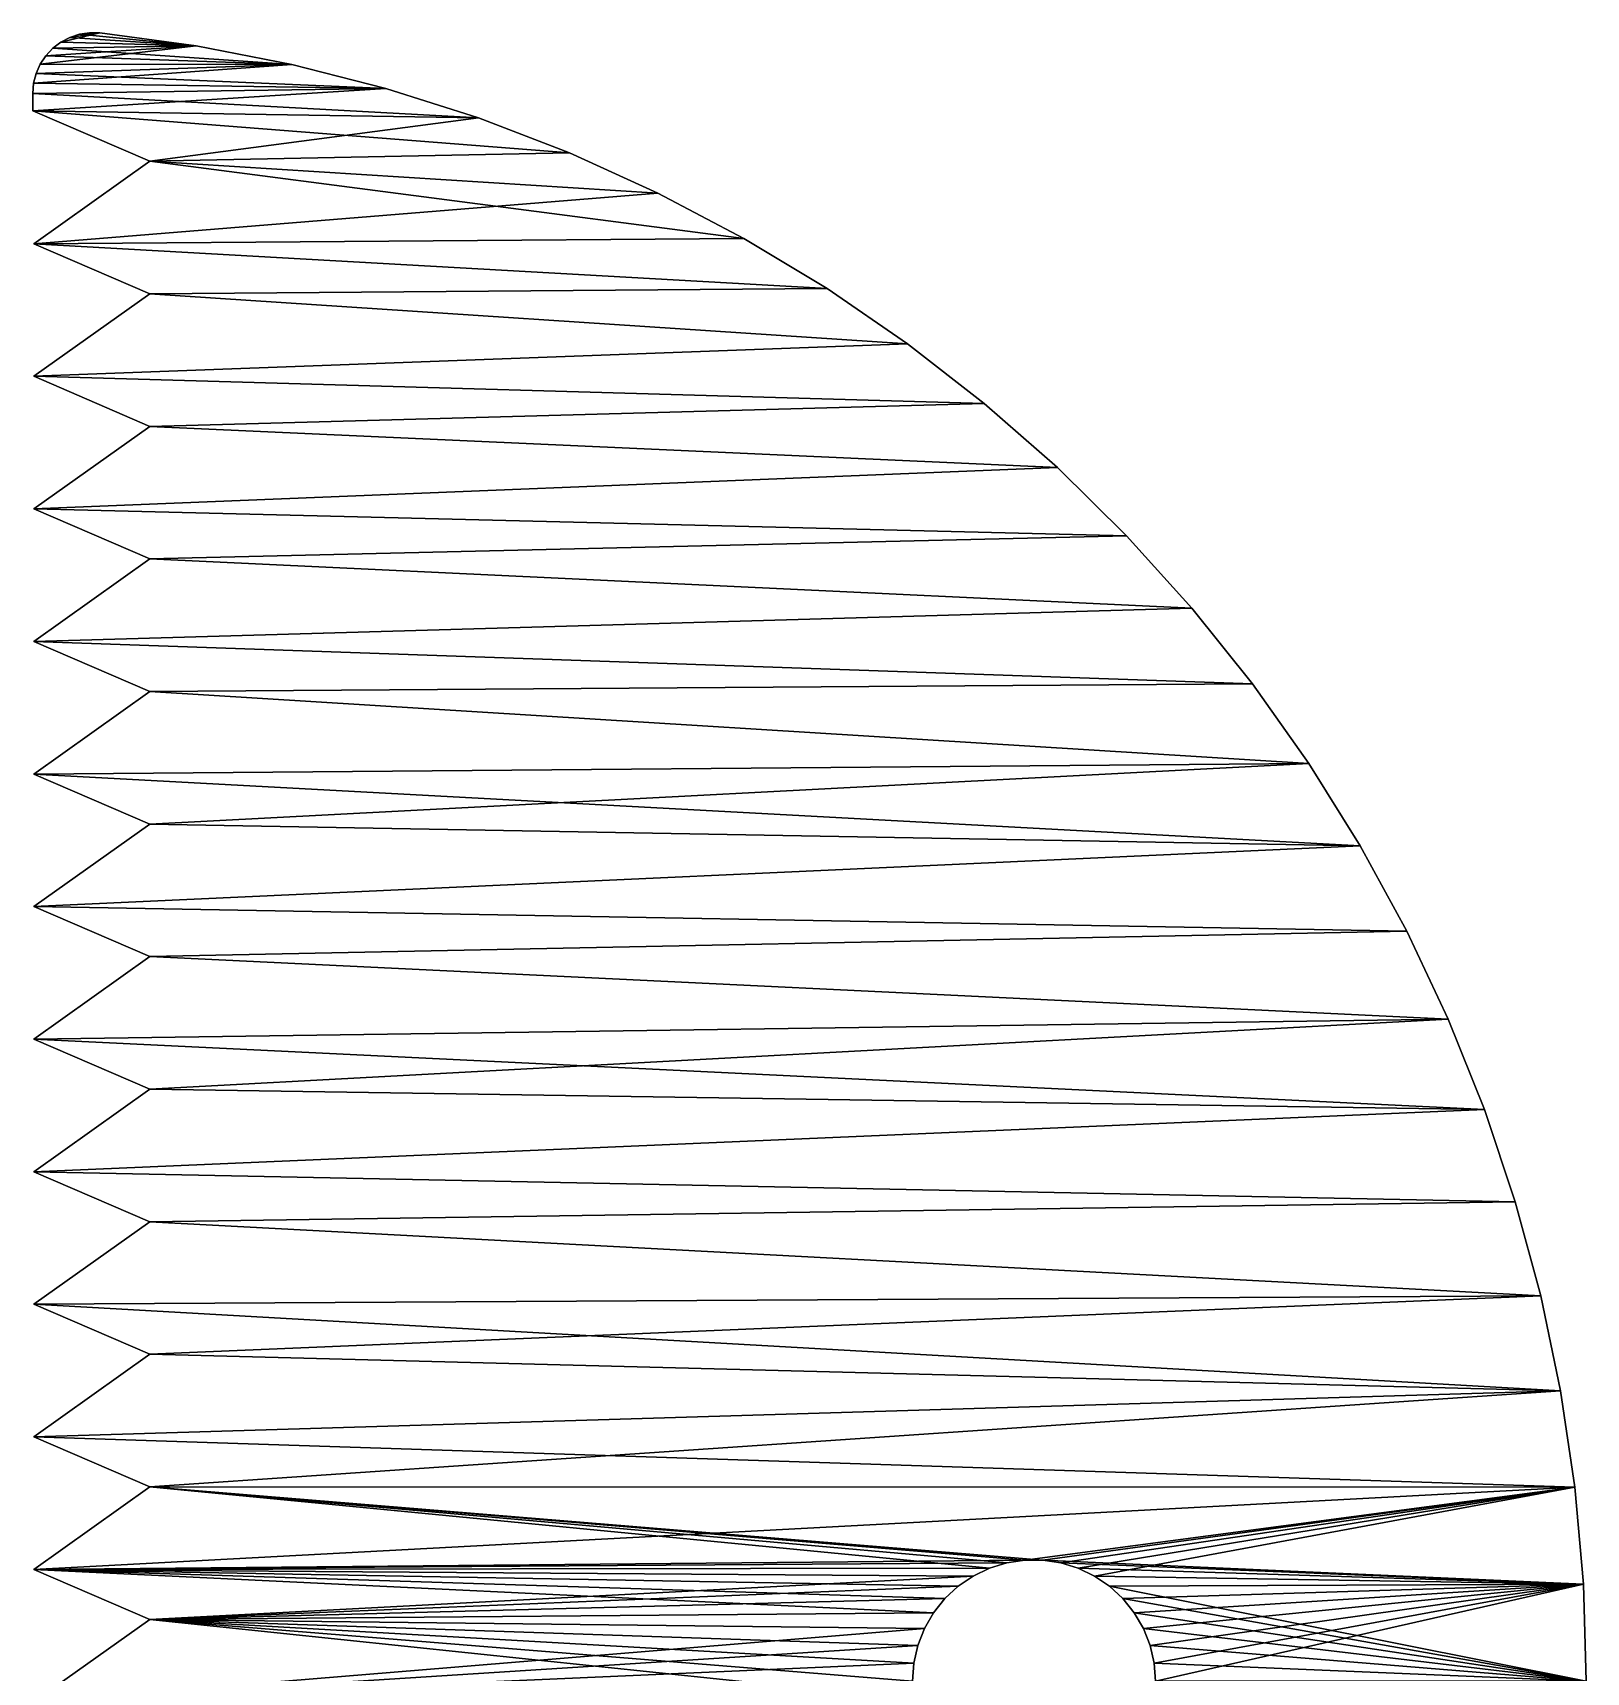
# Model space of a CAD drawing. Header units: inches. Extents: x -21 to 98, y -132 to 45.
# Drawn here: x 26.19 to 54.31, y 14.95 to 44.63 of the extents above; entities that cross this region are included whole.
import ezdxf

# ---------------------------------------------------------------- set-up
doc = ezdxf.new("R2010")
doc.units = ezdxf.units.IN
doc.header["$LTSCALE"] = 101.742128
doc.header["$MEASUREMENT"] = 0
for name, color, linetype in [('1', 7, 'CONTINUOUS'), ('2', 7, 'CONTINUOUS'), ('22', 7, 'CONTINUOUS'), ('23', 7, 'CONTINUOUS'), ('24', 7, 'CONTINUOUS'), ('25', 7, 'CONTINUOUS'), ('26', 7, 'CONTINUOUS'), ('27', 7, 'CONTINUOUS'), ('28', 7, 'CONTINUOUS'), ('29', 7, 'CONTINUOUS'), ('30', 7, 'CONTINUOUS'), ('31', 7, 'CONTINUOUS'), ('32', 7, 'CONTINUOUS'), ('33', 7, 'CONTINUOUS'), ('34', 7, 'CONTINUOUS'), ('35', 7, 'CONTINUOUS'), ('36', 7, 'CONTINUOUS'), ('37', 7, 'CONTINUOUS'), ('38', 7, 'CONTINUOUS'), ('39', 7, 'CONTINUOUS'), ('40', 7, 'CONTINUOUS'), ('41', 7, 'CONTINUOUS'), ('42', 7, 'CONTINUOUS'), ('43', 7, 'CONTINUOUS'), ('44', 7, 'CONTINUOUS'), ('45', 7, 'CONTINUOUS'), ('46', 7, 'CONTINUOUS'), ('49', 7, 'CONTINUOUS'), ('5', 7, 'CONTINUOUS'), ('6', 7, 'CONTINUOUS')]:
    doc.layers.add(name, color=color, linetype=linetype)

msp = doc.modelspace()

# ---------------------------------------------------------------- linework, layer by layer
at = {"layer": '1', "linetype": 'CONTINUOUS'}
for points in [[(26.858, 44.55), (29.144, 44.398), (26.695, 44.465), (26.858, 44.55)], [(27.033, 44.607), (29.144, 44.398), (26.858, 44.55), (27.033, 44.607)], [(27.215, 44.634), (27.399, 44.631), (27.033, 44.607), (27.215, 44.634)], [(27.399, 44.631), (29.144, 44.398), (27.033, 44.607), (27.399, 44.631)], [(26.549, 44.353), (30.873, 44.063), (26.423, 44.219), (26.549, 44.353)], [(26.695, 44.465), (29.144, 44.398), (26.549, 44.353), (26.695, 44.465)], [(29.144, 44.398), (30.873, 44.063), (26.549, 44.353), (29.144, 44.398)], [(26.321, 44.066), (30.873, 44.063), (26.247, 43.898), (26.321, 44.066)], [(30.873, 44.063), (32.58, 43.628), (26.247, 43.898), (30.873, 44.063)], [(26.423, 44.219), (30.873, 44.063), (26.321, 44.066), (26.423, 44.219)], [(32.58, 43.628), (26.186, 43.536), (26.201, 43.72), (32.58, 43.628)], [(26.247, 43.898), (32.58, 43.628), (26.201, 43.72), (26.247, 43.898)], [(34.257, 43.093), (26.186, 43.536), (32.58, 43.628), (34.257, 43.093)], [(26.186, 43.224), (26.186, 43.536), (34.257, 43.093), (26.186, 43.224)], [(35.901, 42.461), (26.186, 43.224), (34.257, 43.093), (35.901, 42.461)], [(28.306, 42.309), (26.186, 43.224), (35.901, 42.461), (28.306, 42.309)], [(37.504, 41.733), (28.306, 42.309), (35.901, 42.461), (37.504, 41.733)], [(26.206, 40.815), (28.306, 42.309), (39.062, 40.912), (26.206, 40.815)], [(39.062, 40.912), (28.306, 42.309), (37.504, 41.733), (39.062, 40.912)], [(40.57, 40.002), (26.206, 40.815), (39.062, 40.912), (40.57, 40.002)], [(28.306, 39.909), (26.206, 40.815), (40.57, 40.002), (28.306, 39.909)], [(26.206, 38.415), (28.306, 39.909), (42.021, 39.005), (26.206, 38.415)], [(42.021, 39.005), (28.306, 39.909), (40.57, 40.002), (42.021, 39.005)], [(43.411, 37.924), (26.206, 38.415), (42.021, 39.005), (43.411, 37.924)], [(28.306, 37.509), (26.206, 38.415), (43.411, 37.924), (28.306, 37.509)], [(44.736, 36.763), (28.306, 37.509), (43.411, 37.924), (44.736, 36.763)], [(26.206, 36.015), (28.306, 37.509), (44.736, 36.763), (26.206, 36.015)], [(45.99, 35.527), (26.206, 36.015), (44.736, 36.763), (45.99, 35.527)], [(28.306, 35.109), (26.206, 36.015), (45.99, 35.527), (28.306, 35.109)], [(47.169, 34.219), (28.306, 35.109), (45.99, 35.527), (47.169, 34.219)], [(26.206, 33.615), (28.306, 35.109), (47.169, 34.219), (26.206, 33.615)], [(48.27, 32.845), (26.206, 33.615), (47.169, 34.219), (48.27, 32.845)], [(28.306, 32.709), (26.206, 33.615), (48.27, 32.845), (28.306, 32.709)], [(26.206, 31.215), (28.306, 32.709), (49.288, 31.408), (26.206, 31.215)], [(49.288, 31.408), (28.306, 32.709), (48.27, 32.845), (49.288, 31.408)], [(50.22, 29.914), (26.206, 31.215), (49.288, 31.408), (50.22, 29.914)], [(28.306, 30.309), (26.206, 31.215), (50.22, 29.914), (28.306, 30.309)], [(26.206, 28.815), (28.306, 30.309), (50.22, 29.914), (26.206, 28.815)], [(51.062, 28.367), (26.206, 28.815), (50.22, 29.914), (51.062, 28.367)], [(28.306, 27.909), (26.206, 28.815), (51.062, 28.367), (28.306, 27.909)], [(51.813, 26.774), (28.306, 27.909), (51.062, 28.367), (51.813, 26.774)], [(26.206, 26.415), (28.306, 27.909), (51.813, 26.774), (26.206, 26.415)], [(52.469, 25.14), (26.206, 26.415), (51.813, 26.774), (52.469, 25.14)], [(28.306, 25.509), (26.206, 26.415), (52.469, 25.14), (28.306, 25.509)], [(26.206, 24.015), (28.306, 25.509), (52.469, 25.14), (26.206, 24.015)], [(53.027, 23.47), (26.206, 24.015), (52.469, 25.14), (53.027, 23.47)], [(28.306, 23.109), (26.206, 24.015), (53.027, 23.47), (28.306, 23.109)], [(53.487, 21.77), (28.306, 23.109), (53.027, 23.47), (53.487, 21.77)], [(26.206, 21.615), (28.306, 23.109), (53.487, 21.77), (26.206, 21.615)], [(53.847, 20.046), (26.206, 21.615), (53.487, 21.77), (53.847, 20.046)], [(28.306, 20.709), (26.206, 21.615), (53.847, 20.046), (28.306, 20.709)], [(26.206, 19.215), (28.306, 20.709), (53.847, 20.046), (26.206, 19.215)], [(54.104, 18.304), (26.206, 19.215), (53.847, 20.046), (54.104, 18.304)], [(28.306, 18.309), (26.206, 19.215), (54.104, 18.304), (28.306, 18.309)], [(26.206, 16.815), (28.306, 18.309), (43.507, 16.838), (26.206, 16.815)], [(44.146, 16.984), (28.306, 18.309), (44.475, 16.984), (44.146, 16.984)], [(43.821, 16.935), (28.306, 18.309), (44.146, 16.984), (43.821, 16.935)], [(43.507, 16.838), (28.306, 18.309), (43.821, 16.935), (43.507, 16.838)], [(28.306, 18.309), (54.104, 18.304), (44.475, 16.984), (28.306, 18.309)], [(54.104, 18.304), (54.259, 16.55), (44.475, 16.984), (54.104, 18.304)], [(44.475, 16.984), (54.259, 16.55), (44.8, 16.935), (44.475, 16.984)], [(44.8, 16.935), (54.259, 16.55), (45.114, 16.838), (44.8, 16.935)], [(43.211, 16.695), (26.206, 16.815), (43.507, 16.838), (43.211, 16.695)], [(42.939, 16.51), (26.206, 16.815), (43.211, 16.695), (42.939, 16.51)], [(42.698, 16.286), (26.206, 16.815), (42.939, 16.51), (42.698, 16.286)], [(42.493, 16.029), (26.206, 16.815), (42.698, 16.286), (42.493, 16.029)], [(28.306, 15.909), (26.206, 16.815), (42.493, 16.029), (28.306, 15.909)], [(45.114, 16.838), (54.259, 16.55), (45.411, 16.695), (45.114, 16.838)], [(45.411, 16.695), (54.259, 16.55), (45.682, 16.51), (45.411, 16.695)], [(54.259, 16.55), (54.311, 14.79), (45.682, 16.51), (54.259, 16.55)], [(45.682, 16.51), (54.311, 14.79), (45.923, 16.286), (45.682, 16.51)], [(42.328, 15.745), (28.306, 15.909), (42.493, 16.029), (42.328, 15.745)], [(45.923, 16.286), (54.311, 14.79), (46.128, 16.029), (45.923, 16.286)], [(46.128, 16.029), (54.311, 14.79), (46.293, 15.745), (46.128, 16.029)], [(26.206, 14.415), (28.306, 15.909), (42.135, 14.462), (26.206, 14.415)], [(42.208, 15.438), (28.306, 15.909), (42.328, 15.745), (42.208, 15.438)], [(42.135, 15.118), (28.306, 15.909), (42.208, 15.438), (42.135, 15.118)], [(42.111, 14.79), (28.306, 15.909), (42.135, 15.118), (42.111, 14.79)], [(42.135, 14.462), (28.306, 15.909), (42.111, 14.79), (42.135, 14.462)], [(46.293, 15.745), (54.311, 14.79), (46.413, 15.438), (46.293, 15.745)], [(46.413, 15.438), (54.311, 14.79), (46.486, 15.118), (46.413, 15.438)], [(54.311, 14.79), (46.511, 14.79), (46.486, 15.118), (54.311, 14.79)]]:
    msp.add_3dface(points, dxfattribs=at)
at = {"layer": '2', "linetype": 'CONTINUOUS'}
for points in [[(29.144, 44.398, 6), (27.399, 44.631, 6), (26.695, 44.465, 6), (29.144, 44.398, 6)], [(26.695, 44.465, 6), (27.399, 44.631, 6), (26.858, 44.55, 6), (26.695, 44.465, 6)], [(26.858, 44.55, 6), (27.399, 44.631, 6), (27.033, 44.607, 6), (26.858, 44.55, 6)], [(27.033, 44.607, 6), (27.399, 44.631, 6), (27.215, 44.634, 6), (27.033, 44.607, 6)], [(26.321, 44.066, 6), (29.144, 44.398, 6), (26.423, 44.219, 6), (26.321, 44.066, 6)], [(30.873, 44.063, 6), (29.144, 44.398, 6), (26.321, 44.066, 6), (30.873, 44.063, 6)], [(26.423, 44.219, 6), (29.144, 44.398, 6), (26.549, 44.353, 6), (26.423, 44.219, 6)], [(26.549, 44.353, 6), (29.144, 44.398, 6), (26.695, 44.465, 6), (26.549, 44.353, 6)], [(26.201, 43.72, 6), (30.873, 44.063, 6), (26.247, 43.898, 6), (26.201, 43.72, 6)], [(32.58, 43.628, 6), (30.873, 44.063, 6), (26.201, 43.72, 6), (32.58, 43.628, 6)], [(26.247, 43.898, 6), (30.873, 44.063, 6), (26.321, 44.066, 6), (26.247, 43.898, 6)], [(26.186, 43.536, 6), (32.58, 43.628, 6), (26.201, 43.72, 6), (26.186, 43.536, 6)], [(26.186, 43.224, 6), (32.58, 43.628, 6), (26.186, 43.536, 6), (26.186, 43.224, 6)], [(34.257, 43.093, 6), (32.58, 43.628, 6), (26.186, 43.224, 6), (34.257, 43.093, 6)], [(28.306, 42.309, 6), (34.257, 43.093, 6), (26.186, 43.224, 6), (28.306, 42.309, 6)], [(35.901, 42.461, 6), (34.257, 43.093, 6), (28.306, 42.309, 6), (35.901, 42.461, 6)], [(37.504, 41.733, 6), (35.901, 42.461, 6), (28.306, 42.309, 6), (37.504, 41.733, 6)], [(26.206, 40.815, 6), (37.504, 41.733, 6), (28.306, 42.309, 6), (26.206, 40.815, 6)], [(39.062, 40.912, 6), (37.504, 41.733, 6), (26.206, 40.815, 6), (39.062, 40.912, 6)], [(40.57, 40.002, 6), (39.062, 40.912, 6), (26.206, 40.815, 6), (40.57, 40.002, 6)], [(28.306, 39.909, 6), (40.57, 40.002, 6), (26.206, 40.815, 6), (28.306, 39.909, 6)], [(26.206, 38.415, 6), (42.021, 39.005, 6), (28.306, 39.909, 6), (26.206, 38.415, 6)], [(42.021, 39.005, 6), (40.57, 40.002, 6), (28.306, 39.909, 6), (42.021, 39.005, 6)], [(43.411, 37.924, 6), (42.021, 39.005, 6), (26.206, 38.415, 6), (43.411, 37.924, 6)], [(28.306, 37.509, 6), (43.411, 37.924, 6), (26.206, 38.415, 6), (28.306, 37.509, 6)], [(44.736, 36.763, 6), (43.411, 37.924, 6), (28.306, 37.509, 6), (44.736, 36.763, 6)], [(26.206, 36.015, 6), (44.736, 36.763, 6), (28.306, 37.509, 6), (26.206, 36.015, 6)], [(45.99, 35.527, 6), (44.736, 36.763, 6), (26.206, 36.015, 6), (45.99, 35.527, 6)], [(28.306, 35.109, 6), (45.99, 35.527, 6), (26.206, 36.015, 6), (28.306, 35.109, 6)], [(47.169, 34.219, 6), (45.99, 35.527, 6), (28.306, 35.109, 6), (47.169, 34.219, 6)], [(26.206, 33.615, 6), (47.169, 34.219, 6), (28.306, 35.109, 6), (26.206, 33.615, 6)], [(48.27, 32.845, 6), (47.169, 34.219, 6), (26.206, 33.615, 6), (48.27, 32.845, 6)], [(28.306, 32.709, 6), (48.27, 32.845, 6), (26.206, 33.615, 6), (28.306, 32.709, 6)], [(26.206, 31.215, 6), (49.288, 31.408, 6), (28.306, 32.709, 6), (26.206, 31.215, 6)], [(49.288, 31.408, 6), (48.27, 32.845, 6), (28.306, 32.709, 6), (49.288, 31.408, 6)], [(28.306, 30.309, 6), (49.288, 31.408, 6), (26.206, 31.215, 6), (28.306, 30.309, 6)], [(50.22, 29.914, 6), (49.288, 31.408, 6), (28.306, 30.309, 6), (50.22, 29.914, 6)], [(26.206, 28.815, 6), (50.22, 29.914, 6), (28.306, 30.309, 6), (26.206, 28.815, 6)], [(51.062, 28.367, 6), (50.22, 29.914, 6), (26.206, 28.815, 6), (51.062, 28.367, 6)], [(28.306, 27.909, 6), (51.062, 28.367, 6), (26.206, 28.815, 6), (28.306, 27.909, 6)], [(51.813, 26.774, 6), (51.062, 28.367, 6), (28.306, 27.909, 6), (51.813, 26.774, 6)], [(26.206, 26.415, 6), (51.813, 26.774, 6), (28.306, 27.909, 6), (26.206, 26.415, 6)], [(28.306, 25.509, 6), (51.813, 26.774, 6), (26.206, 26.415, 6), (28.306, 25.509, 6)], [(52.469, 25.14, 6), (51.813, 26.774, 6), (28.306, 25.509, 6), (52.469, 25.14, 6)], [(26.206, 24.015, 6), (52.469, 25.14, 6), (28.306, 25.509, 6), (26.206, 24.015, 6)], [(53.027, 23.47, 6), (52.469, 25.14, 6), (26.206, 24.015, 6), (53.027, 23.47, 6)], [(28.306, 23.109, 6), (53.027, 23.47, 6), (26.206, 24.015, 6), (28.306, 23.109, 6)], [(53.487, 21.77, 6), (53.027, 23.47, 6), (28.306, 23.109, 6), (53.487, 21.77, 6)], [(26.206, 21.615, 6), (53.487, 21.77, 6), (28.306, 23.109, 6), (26.206, 21.615, 6)], [(28.306, 20.709, 6), (53.487, 21.77, 6), (26.206, 21.615, 6), (28.306, 20.709, 6)], [(53.847, 20.046, 6), (53.487, 21.77, 6), (28.306, 20.709, 6), (53.847, 20.046, 6)], [(26.206, 19.215, 6), (53.847, 20.046, 6), (28.306, 20.709, 6), (26.206, 19.215, 6)], [(28.306, 18.309, 6), (53.847, 20.046, 6), (26.206, 19.215, 6), (28.306, 18.309, 6)], [(54.104, 18.304, 6), (53.847, 20.046, 6), (28.306, 18.309, 6), (54.104, 18.304, 6)], [(26.206, 16.815, 6), (54.104, 18.304, 6), (28.306, 18.309, 6), (26.206, 16.815, 6)], [(54.104, 18.304, 6), (26.206, 16.815, 6), (44.146, 16.984, 6), (54.104, 18.304, 6)], [(44.475, 16.984, 6), (54.104, 18.304, 6), (44.146, 16.984, 6), (44.475, 16.984, 6)], [(44.8, 16.935, 6), (54.104, 18.304, 6), (44.475, 16.984, 6), (44.8, 16.935, 6)], [(45.114, 16.838, 6), (54.104, 18.304, 6), (44.8, 16.935, 6), (45.114, 16.838, 6)], [(45.411, 16.695, 6), (54.104, 18.304, 6), (45.114, 16.838, 6), (45.411, 16.695, 6)], [(54.259, 16.55, 6), (54.104, 18.304, 6), (45.411, 16.695, 6), (54.259, 16.55, 6)], [(44.146, 16.984, 6), (26.206, 16.815, 6), (43.821, 16.935, 6), (44.146, 16.984, 6)], [(43.821, 16.935, 6), (26.206, 16.815, 6), (43.507, 16.838, 6), (43.821, 16.935, 6)], [(43.507, 16.838, 6), (26.206, 16.815, 6), (43.211, 16.695, 6), (43.507, 16.838, 6)], [(26.206, 16.815, 6), (28.306, 15.909, 6), (43.211, 16.695, 6), (26.206, 16.815, 6)], [(43.211, 16.695, 6), (28.306, 15.909, 6), (42.939, 16.51, 6), (43.211, 16.695, 6)], [(45.682, 16.51, 6), (54.259, 16.55, 6), (45.411, 16.695, 6), (45.682, 16.51, 6)], [(42.939, 16.51, 6), (28.306, 15.909, 6), (42.698, 16.286, 6), (42.939, 16.51, 6)], [(45.923, 16.286, 6), (54.259, 16.55, 6), (45.682, 16.51, 6), (45.923, 16.286, 6)], [(46.128, 16.029, 6), (54.259, 16.55, 6), (45.923, 16.286, 6), (46.128, 16.029, 6)], [(46.293, 15.745, 6), (54.259, 16.55, 6), (46.128, 16.029, 6), (46.293, 15.745, 6)], [(46.413, 15.438, 6), (54.259, 16.55, 6), (46.293, 15.745, 6), (46.413, 15.438, 6)], [(46.486, 15.118, 6), (54.259, 16.55, 6), (46.413, 15.438, 6), (46.486, 15.118, 6)], [(46.511, 14.79, 6), (54.259, 16.55, 6), (46.486, 15.118, 6), (46.511, 14.79, 6)], [(54.311, 14.79, 6), (54.259, 16.55, 6), (46.511, 14.79, 6), (54.311, 14.79, 6)], [(42.698, 16.286, 6), (28.306, 15.909, 6), (42.493, 16.029, 6), (42.698, 16.286, 6)], [(42.493, 16.029, 6), (28.306, 15.909, 6), (42.328, 15.745, 6), (42.493, 16.029, 6)], [(28.306, 15.909, 6), (26.206, 14.415, 6), (42.328, 15.745, 6), (28.306, 15.909, 6)], [(42.328, 15.745, 6), (26.206, 14.415, 6), (42.208, 15.438, 6), (42.328, 15.745, 6)], [(42.208, 15.438, 6), (26.206, 14.415, 6), (42.135, 15.118, 6), (42.208, 15.438, 6)], [(42.135, 15.118, 6), (26.206, 14.415, 6), (42.111, 14.79, 6), (42.135, 15.118, 6)]]:
    msp.add_3dface(points, dxfattribs=at)
at = {"layer": '22', "linetype": 'CONTINUOUS'}
for points in [[(28.306, 15.909), (26.206, 14.415), (26.206, 14.415, 6), (28.306, 15.909)], [(28.306, 15.909), (26.206, 14.415, 6), (28.306, 15.909, 6), (28.306, 15.909)]]:
    msp.add_3dface(points, dxfattribs=at)
at = {"layer": '23', "linetype": 'CONTINUOUS'}
for points in [[(26.206, 16.815), (28.306, 15.909, 6), (26.206, 16.815, 6), (26.206, 16.815)], [(26.206, 16.815), (28.306, 15.909), (28.306, 15.909, 6), (26.206, 16.815)]]:
    msp.add_3dface(points, dxfattribs=at)
at = {"layer": '24', "linetype": 'CONTINUOUS'}
for points in [[(28.306, 18.309), (26.206, 16.815, 6), (28.306, 18.309, 6), (28.306, 18.309)], [(28.306, 18.309), (26.206, 16.815), (26.206, 16.815, 6), (28.306, 18.309)]]:
    msp.add_3dface(points, dxfattribs=at)
at = {"layer": '25', "linetype": 'CONTINUOUS'}
for points in [[(26.206, 19.215), (28.306, 18.309), (28.306, 18.309, 6), (26.206, 19.215)], [(26.206, 19.215), (28.306, 18.309, 6), (26.206, 19.215, 6), (26.206, 19.215)]]:
    msp.add_3dface(points, dxfattribs=at)
at = {"layer": '26', "linetype": 'CONTINUOUS'}
for points in [[(28.306, 20.709), (26.206, 19.215, 6), (28.306, 20.709, 6), (28.306, 20.709)], [(28.306, 20.709), (26.206, 19.215), (26.206, 19.215, 6), (28.306, 20.709)]]:
    msp.add_3dface(points, dxfattribs=at)
at = {"layer": '27', "linetype": 'CONTINUOUS'}
for points in [[(26.206, 21.615), (28.306, 20.709, 6), (26.206, 21.615, 6), (26.206, 21.615)], [(26.206, 21.615), (28.306, 20.709), (28.306, 20.709, 6), (26.206, 21.615)]]:
    msp.add_3dface(points, dxfattribs=at)
at = {"layer": '28', "linetype": 'CONTINUOUS'}
for points in [[(28.306, 23.109), (26.206, 21.615, 6), (28.306, 23.109, 6), (28.306, 23.109)], [(28.306, 23.109), (26.206, 21.615), (26.206, 21.615, 6), (28.306, 23.109)]]:
    msp.add_3dface(points, dxfattribs=at)
at = {"layer": '29', "linetype": 'CONTINUOUS'}
for points in [[(26.206, 24.015), (28.306, 23.109), (28.306, 23.109, 6), (26.206, 24.015)], [(26.206, 24.015), (28.306, 23.109, 6), (26.206, 24.015, 6), (26.206, 24.015)]]:
    msp.add_3dface(points, dxfattribs=at)
at = {"layer": '30', "linetype": 'CONTINUOUS'}
for points in [[(28.306, 25.509), (26.206, 24.015, 6), (28.306, 25.509, 6), (28.306, 25.509)], [(28.306, 25.509), (26.206, 24.015), (26.206, 24.015, 6), (28.306, 25.509)]]:
    msp.add_3dface(points, dxfattribs=at)
at = {"layer": '31', "linetype": 'CONTINUOUS'}
for points in [[(26.206, 26.415), (28.306, 25.509, 6), (26.206, 26.415, 6), (26.206, 26.415)], [(26.206, 26.415), (28.306, 25.509), (28.306, 25.509, 6), (26.206, 26.415)]]:
    msp.add_3dface(points, dxfattribs=at)
at = {"layer": '32', "linetype": 'CONTINUOUS'}
for points in [[(28.306, 27.909), (26.206, 26.415, 6), (28.306, 27.909, 6), (28.306, 27.909)], [(28.306, 27.909), (26.206, 26.415), (26.206, 26.415, 6), (28.306, 27.909)]]:
    msp.add_3dface(points, dxfattribs=at)
at = {"layer": '33', "linetype": 'CONTINUOUS'}
for points in [[(26.206, 28.815), (28.306, 27.909, 6), (26.206, 28.815, 6), (26.206, 28.815)], [(26.206, 28.815), (28.306, 27.909), (28.306, 27.909, 6), (26.206, 28.815)]]:
    msp.add_3dface(points, dxfattribs=at)
at = {"layer": '34', "linetype": 'CONTINUOUS'}
for points in [[(28.306, 30.309), (26.206, 28.815, 6), (28.306, 30.309, 6), (28.306, 30.309)], [(28.306, 30.309), (26.206, 28.815), (26.206, 28.815, 6), (28.306, 30.309)]]:
    msp.add_3dface(points, dxfattribs=at)
at = {"layer": '35', "linetype": 'CONTINUOUS'}
for points in [[(26.206, 31.215), (28.306, 30.309, 6), (26.206, 31.215, 6), (26.206, 31.215)], [(26.206, 31.215), (28.306, 30.309), (28.306, 30.309, 6), (26.206, 31.215)]]:
    msp.add_3dface(points, dxfattribs=at)
at = {"layer": '36', "linetype": 'CONTINUOUS'}
for points in [[(28.306, 32.709), (26.206, 31.215), (26.206, 31.215, 6), (28.306, 32.709)], [(28.306, 32.709), (26.206, 31.215, 6), (28.306, 32.709, 6), (28.306, 32.709)]]:
    msp.add_3dface(points, dxfattribs=at)
at = {"layer": '37', "linetype": 'CONTINUOUS'}
for points in [[(26.206, 33.615), (28.306, 32.709, 6), (26.206, 33.615, 6), (26.206, 33.615)], [(26.206, 33.615), (28.306, 32.709), (28.306, 32.709, 6), (26.206, 33.615)]]:
    msp.add_3dface(points, dxfattribs=at)
at = {"layer": '38', "linetype": 'CONTINUOUS'}
for points in [[(28.306, 35.109), (26.206, 33.615, 6), (28.306, 35.109, 6), (28.306, 35.109)], [(28.306, 35.109), (26.206, 33.615), (26.206, 33.615, 6), (28.306, 35.109)]]:
    msp.add_3dface(points, dxfattribs=at)
at = {"layer": '39', "linetype": 'CONTINUOUS'}
for points in [[(26.206, 36.015), (28.306, 35.109, 6), (26.206, 36.015, 6), (26.206, 36.015)], [(26.206, 36.015), (28.306, 35.109), (28.306, 35.109, 6), (26.206, 36.015)]]:
    msp.add_3dface(points, dxfattribs=at)
at = {"layer": '40', "linetype": 'CONTINUOUS'}
for points in [[(28.306, 37.509), (26.206, 36.015), (26.206, 36.015, 6), (28.306, 37.509)], [(28.306, 37.509), (26.206, 36.015, 6), (28.306, 37.509, 6), (28.306, 37.509)]]:
    msp.add_3dface(points, dxfattribs=at)
at = {"layer": '41', "linetype": 'CONTINUOUS'}
for points in [[(26.206, 38.415), (28.306, 37.509, 6), (26.206, 38.415, 6), (26.206, 38.415)], [(26.206, 38.415), (28.306, 37.509), (28.306, 37.509, 6), (26.206, 38.415)]]:
    msp.add_3dface(points, dxfattribs=at)
at = {"layer": '42', "linetype": 'CONTINUOUS'}
for points in [[(28.306, 39.909), (26.206, 38.415, 6), (28.306, 39.909, 6), (28.306, 39.909)], [(28.306, 39.909), (26.206, 38.415), (26.206, 38.415, 6), (28.306, 39.909)]]:
    msp.add_3dface(points, dxfattribs=at)
at = {"layer": '43', "linetype": 'CONTINUOUS'}
for points in [[(26.206, 40.815), (28.306, 39.909), (28.306, 39.909, 6), (26.206, 40.815)], [(26.206, 40.815), (28.306, 39.909, 6), (26.206, 40.815, 6), (26.206, 40.815)]]:
    msp.add_3dface(points, dxfattribs=at)
at = {"layer": '44', "linetype": 'CONTINUOUS'}
for points in [[(28.306, 42.309), (26.206, 40.815, 6), (28.306, 42.309, 6), (28.306, 42.309)], [(28.306, 42.309), (26.206, 40.815), (26.206, 40.815, 6), (28.306, 42.309)]]:
    msp.add_3dface(points, dxfattribs=at)
at = {"layer": '45', "linetype": 'CONTINUOUS'}
for points in [[(26.186, 43.224), (28.306, 42.309, 6), (26.186, 43.224, 6), (26.186, 43.224)], [(26.186, 43.224), (28.306, 42.309), (28.306, 42.309, 6), (26.186, 43.224)]]:
    msp.add_3dface(points, dxfattribs=at)
at = {"layer": '46', "linetype": 'CONTINUOUS'}
for points in [[(26.695, 44.465), (26.695, 44.465, 6), (26.858, 44.55, 6), (26.695, 44.465)], [(26.858, 44.55), (26.695, 44.465), (26.858, 44.55, 6), (26.858, 44.55)], [(26.858, 44.55), (26.858, 44.55, 6), (27.033, 44.607, 6), (26.858, 44.55)], [(27.033, 44.607), (26.858, 44.55), (27.033, 44.607, 6), (27.033, 44.607)], [(27.033, 44.607), (27.033, 44.607, 6), (27.215, 44.634, 6), (27.033, 44.607)], [(27.215, 44.634), (27.033, 44.607), (27.215, 44.634, 6), (27.215, 44.634)], [(27.399, 44.631, 6), (27.215, 44.634), (27.215, 44.634, 6), (27.399, 44.631, 6)], [(27.399, 44.631), (27.215, 44.634), (27.399, 44.631, 6), (27.399, 44.631)], [(26.549, 44.353), (26.423, 44.219), (26.549, 44.353, 6), (26.549, 44.353)], [(26.423, 44.219), (26.423, 44.219, 6), (26.549, 44.353, 6), (26.423, 44.219)], [(26.695, 44.465), (26.549, 44.353), (26.695, 44.465, 6), (26.695, 44.465)], [(26.549, 44.353), (26.549, 44.353, 6), (26.695, 44.465, 6), (26.549, 44.353)], [(26.247, 43.898), (26.247, 43.898, 6), (26.321, 44.066, 6), (26.247, 43.898)], [(26.321, 44.066), (26.247, 43.898), (26.321, 44.066, 6), (26.321, 44.066)], [(26.423, 44.219), (26.321, 44.066), (26.423, 44.219, 6), (26.423, 44.219)], [(26.321, 44.066), (26.321, 44.066, 6), (26.423, 44.219, 6), (26.321, 44.066)], [(26.186, 43.536), (26.186, 43.536, 6), (26.201, 43.72, 6), (26.186, 43.536)], [(26.201, 43.72), (26.186, 43.536), (26.201, 43.72, 6), (26.201, 43.72)], [(26.247, 43.898), (26.201, 43.72), (26.247, 43.898, 6), (26.247, 43.898)], [(26.201, 43.72), (26.201, 43.72, 6), (26.247, 43.898, 6), (26.201, 43.72)]]:
    msp.add_3dface(points, dxfattribs=at)
at = {"layer": '49', "linetype": 'CONTINUOUS'}
for points in [[(43.821, 16.935), (43.821, 16.935, 6), (43.507, 16.838, 6), (43.821, 16.935)], [(43.507, 16.838), (43.821, 16.935), (43.507, 16.838, 6), (43.507, 16.838)], [(44.146, 16.984), (44.146, 16.984, 6), (43.821, 16.935, 6), (44.146, 16.984)], [(43.821, 16.935), (44.146, 16.984), (43.821, 16.935, 6), (43.821, 16.935)], [(44.475, 16.984), (44.475, 16.984, 6), (44.146, 16.984, 6), (44.475, 16.984)], [(44.146, 16.984), (44.475, 16.984), (44.146, 16.984, 6), (44.146, 16.984)], [(44.8, 16.935), (44.8, 16.935, 6), (44.475, 16.984, 6), (44.8, 16.935)], [(44.475, 16.984), (44.8, 16.935), (44.475, 16.984, 6), (44.475, 16.984)], [(45.114, 16.838), (45.114, 16.838, 6), (44.8, 16.935, 6), (45.114, 16.838)], [(44.8, 16.935), (45.114, 16.838), (44.8, 16.935, 6), (44.8, 16.935)], [(43.211, 16.695), (43.211, 16.695, 6), (42.939, 16.51, 6), (43.211, 16.695)], [(42.939, 16.51), (43.211, 16.695), (42.939, 16.51, 6), (42.939, 16.51)], [(43.507, 16.838), (43.507, 16.838, 6), (43.211, 16.695, 6), (43.507, 16.838)], [(43.211, 16.695), (43.507, 16.838), (43.211, 16.695, 6), (43.211, 16.695)], [(45.411, 16.695), (45.411, 16.695, 6), (45.114, 16.838, 6), (45.411, 16.695)], [(45.114, 16.838), (45.411, 16.695), (45.114, 16.838, 6), (45.114, 16.838)], [(45.411, 16.695), (45.682, 16.51), (45.411, 16.695, 6), (45.411, 16.695)], [(45.682, 16.51), (45.682, 16.51, 6), (45.411, 16.695, 6), (45.682, 16.51)], [(42.939, 16.51), (42.939, 16.51, 6), (42.698, 16.286, 6), (42.939, 16.51)], [(42.698, 16.286), (42.939, 16.51), (42.698, 16.286, 6), (42.698, 16.286)], [(45.682, 16.51), (45.923, 16.286), (45.682, 16.51, 6), (45.682, 16.51)], [(45.923, 16.286), (45.923, 16.286, 6), (45.682, 16.51, 6), (45.923, 16.286)], [(42.328, 15.745), (42.493, 16.029), (42.328, 15.745, 6), (42.328, 15.745)], [(42.493, 16.029), (42.493, 16.029, 6), (42.328, 15.745, 6), (42.493, 16.029)], [(42.493, 16.029), (42.698, 16.286), (42.493, 16.029, 6), (42.493, 16.029)], [(42.698, 16.286), (42.698, 16.286, 6), (42.493, 16.029, 6), (42.698, 16.286)], [(46.128, 16.029), (46.128, 16.029, 6), (45.923, 16.286, 6), (46.128, 16.029)], [(45.923, 16.286), (46.128, 16.029), (45.923, 16.286, 6), (45.923, 16.286)], [(46.293, 15.745), (46.293, 15.745, 6), (46.128, 16.029, 6), (46.293, 15.745)], [(46.128, 16.029), (46.293, 15.745), (46.128, 16.029, 6), (46.128, 16.029)], [(42.328, 15.745), (42.328, 15.745, 6), (42.208, 15.438, 6), (42.328, 15.745)], [(42.208, 15.438), (42.328, 15.745), (42.208, 15.438, 6), (42.208, 15.438)], [(46.413, 15.438), (46.413, 15.438, 6), (46.293, 15.745, 6), (46.413, 15.438)], [(46.293, 15.745), (46.413, 15.438), (46.293, 15.745, 6), (46.293, 15.745)], [(42.208, 15.438), (42.208, 15.438, 6), (42.135, 15.118, 6), (42.208, 15.438)], [(42.135, 15.118), (42.208, 15.438), (42.135, 15.118, 6), (42.135, 15.118)], [(46.486, 15.118), (46.486, 15.118, 6), (46.413, 15.438, 6), (46.486, 15.118)], [(46.413, 15.438), (46.486, 15.118), (46.413, 15.438, 6), (46.413, 15.438)], [(42.135, 15.118), (42.135, 15.118, 6), (42.111, 14.79, 6), (42.135, 15.118)], [(42.111, 14.79), (42.135, 15.118), (42.111, 14.79, 6), (42.111, 14.79)], [(46.511, 14.79), (46.511, 14.79, 6), (46.486, 15.118, 6), (46.511, 14.79)], [(46.486, 15.118), (46.511, 14.79), (46.486, 15.118, 6), (46.486, 15.118)]]:
    msp.add_3dface(points, dxfattribs=at)
at = {"layer": '5', "linetype": 'CONTINUOUS'}
for points in [[(27.399, 44.631), (27.399, 44.631, 6), (29.144, 44.398, 6), (27.399, 44.631)], [(29.144, 44.398), (27.399, 44.631), (29.144, 44.398, 6), (29.144, 44.398)], [(29.144, 44.398), (29.144, 44.398, 6), (30.873, 44.063, 6), (29.144, 44.398)], [(30.873, 44.063), (29.144, 44.398), (30.873, 44.063, 6), (30.873, 44.063)], [(30.873, 44.063), (30.873, 44.063, 6), (32.58, 43.628, 6), (30.873, 44.063)], [(32.58, 43.628), (30.873, 44.063), (32.58, 43.628, 6), (32.58, 43.628)], [(32.58, 43.628), (32.58, 43.628, 6), (34.257, 43.093, 6), (32.58, 43.628)], [(34.257, 43.093), (32.58, 43.628), (34.257, 43.093, 6), (34.257, 43.093)], [(34.257, 43.093), (34.257, 43.093, 6), (35.901, 42.461, 6), (34.257, 43.093)], [(35.901, 42.461), (34.257, 43.093), (35.901, 42.461, 6), (35.901, 42.461)], [(35.901, 42.461), (35.901, 42.461, 6), (37.504, 41.733, 6), (35.901, 42.461)], [(37.504, 41.733), (35.901, 42.461), (37.504, 41.733, 6), (37.504, 41.733)], [(37.504, 41.733), (37.504, 41.733, 6), (39.062, 40.912, 6), (37.504, 41.733)], [(39.062, 40.912), (37.504, 41.733), (39.062, 40.912, 6), (39.062, 40.912)], [(39.062, 40.912), (39.062, 40.912, 6), (40.57, 40.002, 6), (39.062, 40.912)], [(40.57, 40.002), (39.062, 40.912), (40.57, 40.002, 6), (40.57, 40.002)], [(40.57, 40.002), (40.57, 40.002, 6), (42.021, 39.005, 6), (40.57, 40.002)], [(42.021, 39.005), (40.57, 40.002), (42.021, 39.005, 6), (42.021, 39.005)], [(42.021, 39.005), (42.021, 39.005, 6), (43.411, 37.924, 6), (42.021, 39.005)], [(43.411, 37.924), (42.021, 39.005), (43.411, 37.924, 6), (43.411, 37.924)], [(44.736, 36.763), (43.411, 37.924), (44.736, 36.763, 6), (44.736, 36.763)], [(43.411, 37.924), (43.411, 37.924, 6), (44.736, 36.763, 6), (43.411, 37.924)], [(45.99, 35.527), (44.736, 36.763), (45.99, 35.527, 6), (45.99, 35.527)], [(44.736, 36.763), (44.736, 36.763, 6), (45.99, 35.527, 6), (44.736, 36.763)], [(45.99, 35.527), (45.99, 35.527, 6), (47.169, 34.219, 6), (45.99, 35.527)], [(47.169, 34.219), (45.99, 35.527), (47.169, 34.219, 6), (47.169, 34.219)], [(47.169, 34.219), (47.169, 34.219, 6), (48.27, 32.845, 6), (47.169, 34.219)], [(48.27, 32.845), (47.169, 34.219), (48.27, 32.845, 6), (48.27, 32.845)], [(48.27, 32.845), (48.27, 32.845, 6), (49.288, 31.408, 6), (48.27, 32.845)], [(49.288, 31.408), (48.27, 32.845), (49.288, 31.408, 6), (49.288, 31.408)], [(49.288, 31.408), (49.288, 31.408, 6), (50.22, 29.914, 6), (49.288, 31.408)], [(50.22, 29.914), (49.288, 31.408), (50.22, 29.914, 6), (50.22, 29.914)], [(51.062, 28.367), (50.22, 29.914), (51.062, 28.367, 6), (51.062, 28.367)], [(50.22, 29.914), (50.22, 29.914, 6), (51.062, 28.367, 6), (50.22, 29.914)], [(51.813, 26.774), (51.062, 28.367), (51.813, 26.774, 6), (51.813, 26.774)], [(51.062, 28.367), (51.062, 28.367, 6), (51.813, 26.774, 6), (51.062, 28.367)], [(51.813, 26.774), (51.813, 26.774, 6), (52.469, 25.14, 6), (51.813, 26.774)], [(52.469, 25.14), (51.813, 26.774), (52.469, 25.14, 6), (52.469, 25.14)], [(53.027, 23.47), (52.469, 25.14), (53.027, 23.47, 6), (53.027, 23.47)], [(52.469, 25.14), (52.469, 25.14, 6), (53.027, 23.47, 6), (52.469, 25.14)], [(53.487, 21.77), (53.027, 23.47), (53.487, 21.77, 6), (53.487, 21.77)], [(53.027, 23.47), (53.027, 23.47, 6), (53.487, 21.77, 6), (53.027, 23.47)], [(53.847, 20.046), (53.487, 21.77), (53.847, 20.046, 6), (53.847, 20.046)], [(53.487, 21.77), (53.487, 21.77, 6), (53.847, 20.046, 6), (53.487, 21.77)], [(54.104, 18.304), (53.847, 20.046), (54.104, 18.304, 6), (54.104, 18.304)], [(53.847, 20.046), (53.847, 20.046, 6), (54.104, 18.304, 6), (53.847, 20.046)], [(54.104, 18.304), (54.104, 18.304, 6), (54.259, 16.55, 6), (54.104, 18.304)], [(54.259, 16.55), (54.104, 18.304), (54.259, 16.55, 6), (54.259, 16.55)], [(54.259, 16.55), (54.259, 16.55, 6), (54.311, 14.79, 6), (54.259, 16.55)], [(54.311, 14.79), (54.259, 16.55), (54.311, 14.79, 6), (54.311, 14.79)]]:
    msp.add_3dface(points, dxfattribs=at)
at = {"layer": '6', "linetype": 'CONTINUOUS'}
for points in [[(26.186, 43.224), (26.186, 43.224, 6), (26.186, 43.536, 6), (26.186, 43.224)], [(26.186, 43.536), (26.186, 43.224), (26.186, 43.536, 6), (26.186, 43.536)]]:
    msp.add_3dface(points, dxfattribs=at)

doc.saveas('drawing.dxf')
